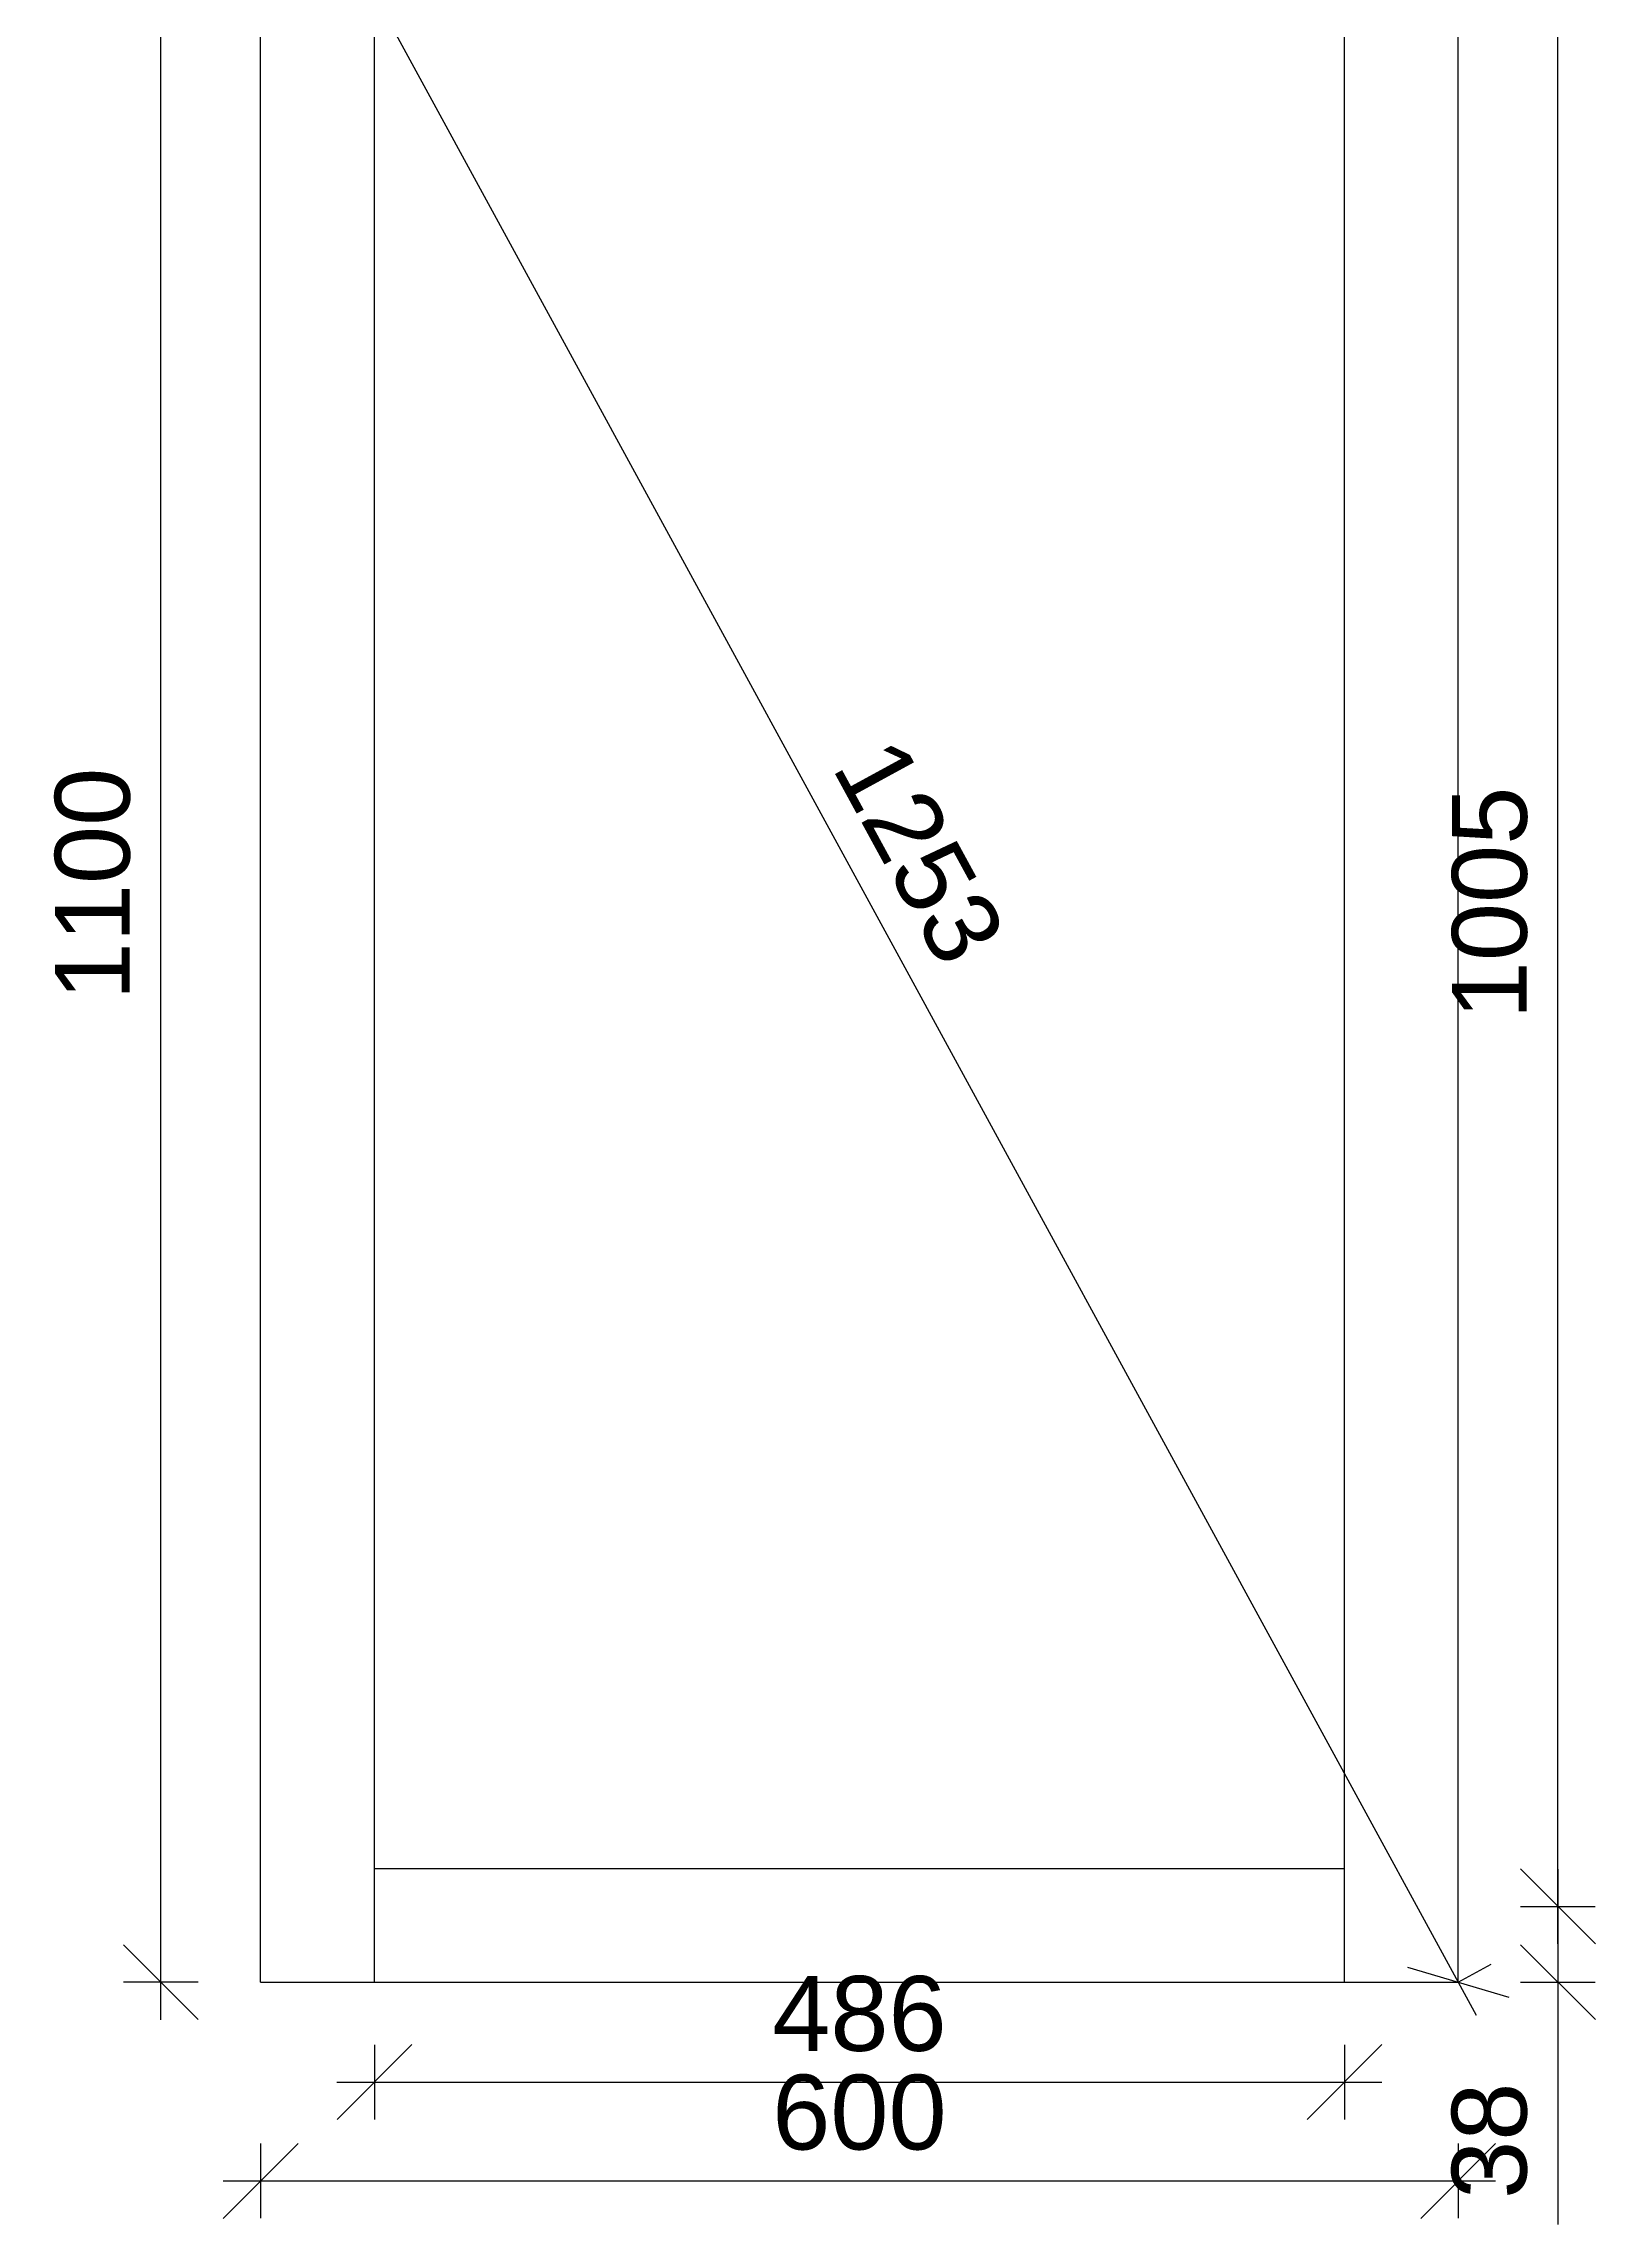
# Model space of a CAD drawing. Header units: millimetres. Extents: x -96270 to 80902, y -48795 to -34727.
# Drawn here: x 63248 to 64025, y -38972 to -37880 of the extents above; entities that cross this region are included whole.
import ezdxf

# ---------------------------------------------------------------- set-up
doc = ezdxf.new("R2010")
doc.units = ezdxf.units.MM
doc.layers.get('0').update_dxf_attribs({"lineweight": 25})
doc.layers.add('Mållinje (Afsætning af mål)', color=4, linetype='Continuous', lineweight=9)
doc.layers.add('Tyk fuldstregslinje (Optegning)', color=7, linetype='Continuous', lineweight=30)
doc.styles.add('Annotative', font='arial.ttf')
doc.dimstyles.new('Annotative', dxfattribs={"dimscale": 0, "dimtxt": 2.5, "dimasz": 2.5, "dimexe": 1.25, "dimexo": 1, "dimgap": 1, "dimtad": 1, "dimdec": 0, "dimzin": 0, "dimtxsty": 'Annotative', "dimblk": 'OBLIQUE', "dimcen": 1, "dimdle": 1.25, "dimadec": 0, "dimazin": 0, "dimtfac": 1, "dimtdec": 0, "dimtofl": 0, "dimtmove": 0, "dimatfit": 3, "dimfxl": 1.25, "dimfxlon": 1, "dimtolj": 1, "dimtzin": 0, "dimarcsym": 0})

# ---------------------------------------------------------------- blocks, each defined once
blk = doc.blocks.new('_Oblique')
at = {"color": 0, "linetype": 'ByBlock', "lineweight": -2}
blk.add_line((-0.5, -0.5), (0.5, 0.5), dxfattribs=at)
blk = doc.blocks.new('*D715')
at = {"layer": 'Defpoints', "color": 0, "transparency": 16777216}
for p in [(63413.7, -38850.8), (63899.7, -38850.8), (63899.7, -38900.8)]:
    blk.add_point(p, dxfattribs=at)
at = {"layer": 'Mållinje (Afsætning af mål)', "color": 0, "lineweight": -2, "transparency": 16777216}
for p, q in [((63413.7, -38882.1), (63413.7, -38919.6)), ((63899.7, -38882.1), (63899.7, -38919.6)), ((63394.9, -38900.8), (63918.4, -38900.8))]:
    blk.add_line(p, q, dxfattribs=at)
at = {"layer": 'Mållinje (Afsætning af mål)', "color": 0, "lineweight": -2, "transparency": 16777216, "xscale": 37.5, "yscale": 37.5, "zscale": 37.5, "rotation": 180}
blk.add_blockref('_Oblique', (63413.7, -38900.8), dxfattribs=at)
at = {"layer": 'Mållinje (Afsætning af mål)', "color": 0, "lineweight": -2, "transparency": 16777216, "xscale": 37.5, "yscale": 37.5, "zscale": 37.5}
blk.add_blockref('_Oblique', (63899.7, -38900.8), dxfattribs=at)
at = {"layer": 'Mållinje (Afsætning af mål)', "color": 0, "transparency": 16777216, "insert": (63656.7, -38866.7), "char_height": 37.5, "attachment_point": 5, "style": 'Annotative'}
blk.add_mtext('\\A1;486', dxfattribs=at)
blk = doc.blocks.new('*D703')
at = {"layer": 'Defpoints', "color": 0, "transparency": 16777216}
for p in [(63356.7, -38850.8), (63956.7, -38850.8), (63956.7, -38950.3)]:
    blk.add_point(p, dxfattribs=at)
at = {"layer": 'Mållinje (Afsætning af mål)', "color": 0, "lineweight": -2, "transparency": 16777216}
for p, q in [((63356.7, -38931.5), (63356.7, -38969)), ((63956.7, -38931.5), (63956.7, -38969)), ((63337.9, -38950.3), (63975.4, -38950.3))]:
    blk.add_line(p, q, dxfattribs=at)
at = {"layer": 'Mållinje (Afsætning af mål)', "color": 0, "lineweight": -2, "transparency": 16777216, "xscale": 37.5, "yscale": 37.5, "zscale": 37.5, "rotation": 180}
blk.add_blockref('_Oblique', (63356.7, -38950.3), dxfattribs=at)
at = {"layer": 'Mållinje (Afsætning af mål)', "color": 0, "lineweight": -2, "transparency": 16777216, "xscale": 37.5, "yscale": 37.5, "zscale": 37.5}
blk.add_blockref('_Oblique', (63956.7, -38950.3), dxfattribs=at)
at = {"layer": 'Mållinje (Afsætning af mål)', "color": 0, "transparency": 16777216, "insert": (63656.7, -38916.1), "char_height": 37.5, "attachment_point": 5, "style": 'Annotative'}
blk.add_mtext('\\A1;600', dxfattribs=at)
blk = doc.blocks.new('*D704')
at = {"layer": 'Defpoints', "color": 0, "transparency": 16777216}
for p in [(63306.7, -37750.8), (63356.7, -37750.8), (63356.7, -38850.8)]:
    blk.add_point(p, dxfattribs=at)
at = {"layer": 'Mållinje (Afsætning af mål)', "color": 0, "lineweight": -2, "transparency": 16777216}
for p, q in [((63306.7, -38869.6), (63306.7, -37732.1)), ((63325.4, -37750.8), (63287.9, -37750.8)), ((63325.4, -38850.8), (63287.9, -38850.8))]:
    blk.add_line(p, q, dxfattribs=at)
at = {"layer": 'Mållinje (Afsætning af mål)', "color": 0, "lineweight": -2, "transparency": 16777216, "xscale": 37.5, "yscale": 37.5, "zscale": 37.5}
for p, rotation in [((63306.7, -37750.8), 90), ((63306.7, -38850.8), 270)]:
    blk.add_blockref('_Oblique', p, dxfattribs=dict(at, rotation=rotation))
at = {"layer": 'Mållinje (Afsætning af mål)', "color": 0, "transparency": 16777216, "insert": (63272.6, -38300.8), "char_height": 37.5, "attachment_point": 5, "rotation": 90, "style": 'Annotative'}
blk.add_mtext('\\A1;1100', dxfattribs=at)
blk = doc.blocks.new('*D724')
at = {"layer": 'Defpoints', "color": 0, "transparency": 16777216}
for p in [(63356.7, -37750.8), (63956.7, -38850.8), (63956.7, -38850.8)]:
    blk.add_point(p, dxfattribs=at)
at = {"layer": 'Mållinje (Afsætning af mål)', "color": 0, "lineweight": -2, "transparency": 16777216}
for p, q in [((63347.7, -37734.4), (63965.7, -38867.3)), ((63356.7, -37750.8), (63373.2, -37741.8)), ((63956.7, -38850.8), (63973.2, -38841.8))]:
    blk.add_line(p, q, dxfattribs=at)
at = {"layer": 'Mållinje (Afsætning af mål)', "color": 0, "lineweight": -2, "transparency": 16777216, "xscale": 37.5, "yscale": 37.5, "zscale": 37.5}
for p, rotation in [((63356.7, -37750.8), 118.6104596659652), ((63956.7, -38850.8), 298.6104596659652)]:
    blk.add_blockref('_Oblique', p, dxfattribs=dict(at, rotation=rotation))
at = {"layer": 'Mållinje (Afsætning af mål)', "color": 0, "transparency": 16777216, "insert": (63686.7, -38284.5), "char_height": 37.5, "attachment_point": 5, "rotation": 298.6105, "style": 'Annotative'}
blk.add_mtext('\\A1;1253', dxfattribs=at)
blk = doc.blocks.new('*D739')
at = {"layer": 'Defpoints', "color": 0, "transparency": 16777216}
for p in [(63918.7, -37807.8), (64006.7, -37807.8), (63918.7, -38812.8)]:
    blk.add_point(p, dxfattribs=at)
at = {"layer": 'Mållinje (Afsætning af mål)', "color": 0, "lineweight": -2, "transparency": 16777216}
for p, q in [((64006.7, -38831.6), (64006.7, -37789.1)), ((63987.9, -37807.8), (64025.4, -37807.8)), ((63987.9, -38812.8), (64025.4, -38812.8))]:
    blk.add_line(p, q, dxfattribs=at)
at = {"layer": 'Mållinje (Afsætning af mål)', "color": 0, "lineweight": -2, "transparency": 16777216, "xscale": 37.5, "yscale": 37.5, "zscale": 37.5}
for p, rotation in [((64006.7, -37807.8), 90), ((64006.7, -38812.8), 270)]:
    blk.add_blockref('_Oblique', p, dxfattribs=dict(at, rotation=rotation))
at = {"layer": 'Mållinje (Afsætning af mål)', "color": 0, "transparency": 16777216, "insert": (63972.6, -38310.3), "char_height": 37.5, "attachment_point": 5, "rotation": 90, "style": 'Annotative'}
blk.add_mtext('\\A1;1005', dxfattribs=at)
blk = doc.blocks.new('*D708')
at = {"layer": 'Defpoints', "color": 0, "transparency": 16777216}
for p in [(63918.7, -38812.8), (63918.7, -38850.8), (64006.7, -38850.8)]:
    blk.add_point(p, dxfattribs=at)
at = {"layer": 'Mållinje (Afsætning af mål)', "color": 0, "lineweight": -2, "transparency": 16777216}
for p, q in [((64006.7, -38794.1), (64006.7, -38850.8)), ((63987.9, -38812.8), (64025.4, -38812.8)), ((63987.9, -38850.8), (64025.4, -38850.8)), ((64006.7, -38850.8), (64006.7, -38972.1))]:
    blk.add_line(p, q, dxfattribs=at)
at = {"layer": 'Mållinje (Afsætning af mål)', "color": 0, "lineweight": -2, "transparency": 16777216, "xscale": 37.5, "yscale": 37.5, "zscale": 37.5}
for p, rotation in [((64006.7, -38812.8), 90), ((64006.7, -38850.8), 270)]:
    blk.add_blockref('_Oblique', p, dxfattribs=dict(at, rotation=rotation))
at = {"layer": 'Mållinje (Afsætning af mål)', "color": 0, "transparency": 16777216, "insert": (63972.5, -38930.2), "char_height": 37.5, "attachment_point": 5, "rotation": 90, "style": 'Annotative'}
blk.add_mtext('\\A1;38', dxfattribs=at)

msp = doc.modelspace()

# ---------------------------------------------------------------- linework, layer by layer
at = {"layer": 'Tyk fuldstregslinje (Optegning)'}
for p, q in [((63356.7, -38850.8), (63356.7, -37750.8)), ((63413.7, -38850.8), (63413.7, -37750.8)), ((63899.7, -38850.8), (63899.7, -37750.8)), ((63956.7, -38850.8), (63956.7, -37750.8)), ((63413.7, -38793.8), (63899.7, -38793.8)), ((63356.7, -38850.8), (63956.7, -38850.8))]:
    msp.add_line(p, q, dxfattribs=at)

# ---------------------------------------------------------------- dimensions: what is measured, and where the dimension line sits
at = {"layer": 'Mållinje (Afsætning af mål)'}
for p1, p2, distance, picture, middle in [((63356.7, -38850.8), (63356.7, -37750.8), 50, '*D704', (63272.6, -38300.8)), ((63356.7, -37750.8), (63956.7, -38850.8), 0, '*D724', (63686.7, -38284.5)), ((63918.7, -38812.8), (63918.7, -37807.8), -88, '*D739', (63972.6, -38310.3)), ((63918.7, -38812.8), (63918.7, -38850.8), 88, '*D708', (63972.5, -38930.2)), ((63413.7, -38850.8), (63899.7, -38850.8), -50, '*D715', (63656.7, -38866.7)), ((63356.7, -38850.8), (63956.7, -38850.8), -99.5, '*D703', (63656.7, -38916.1))]:
    dim = msp.add_aligned_dim(p1=p1, p2=p2, distance=distance, dimstyle='Annotative', dxfattribs=at)
    dim.commit()
    dim.dimension.update_dxf_attribs({"geometry": picture, "text_midpoint": middle})

doc.saveas('drawing.dxf')
